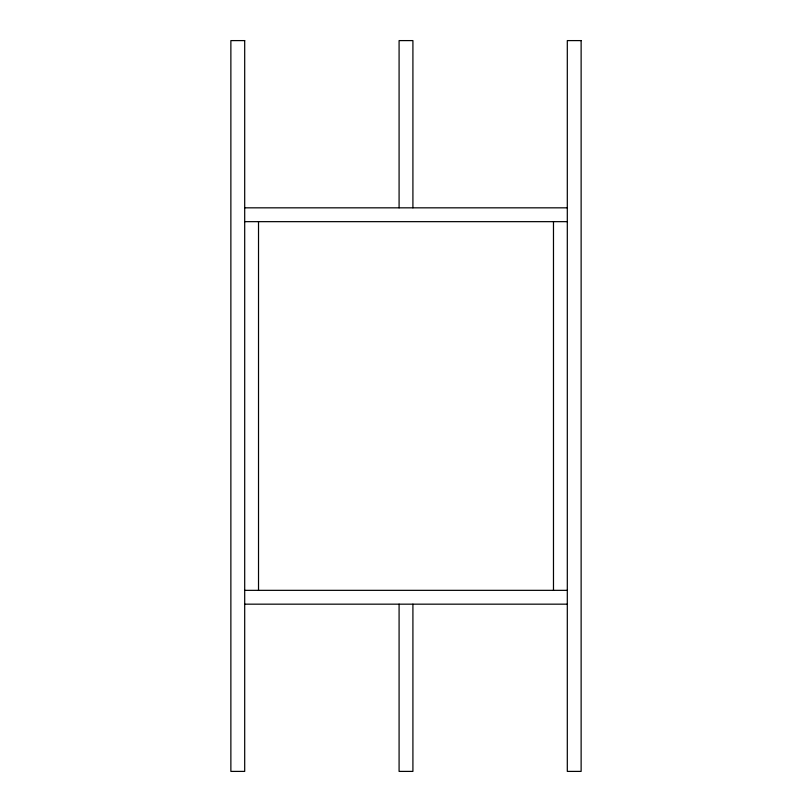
<?xml version="1.0" encoding="UTF-8"?>
<svg xmlns="http://www.w3.org/2000/svg" width="812" height="812" viewBox="0 0 812 812"><rect width="100%" height="100%" fill="white"/><g stroke="black" fill="none" stroke-linecap="round" stroke-linejoin="round"><path stroke-width="1.22" d="M244.696 207.831L567.304 207.831M244.696 221.656L567.304 221.656M244.696 590.344L567.304 590.344M244.696 604.169L567.304 604.169M553.479 221.656L553.479 590.344M412.912 207.831L412.912 40.6L399.088 40.6L399.088 207.831M412.912 604.169L412.912 771.4L399.088 771.4L399.088 604.169M258.52 221.656L258.52 590.344M244.696 40.6L230.872 40.6L230.872 771.4L244.696 771.4L244.696 40.6M581.128 40.6L567.304 40.6L567.304 771.4L581.128 771.4L581.128 40.6"/></g></svg>
